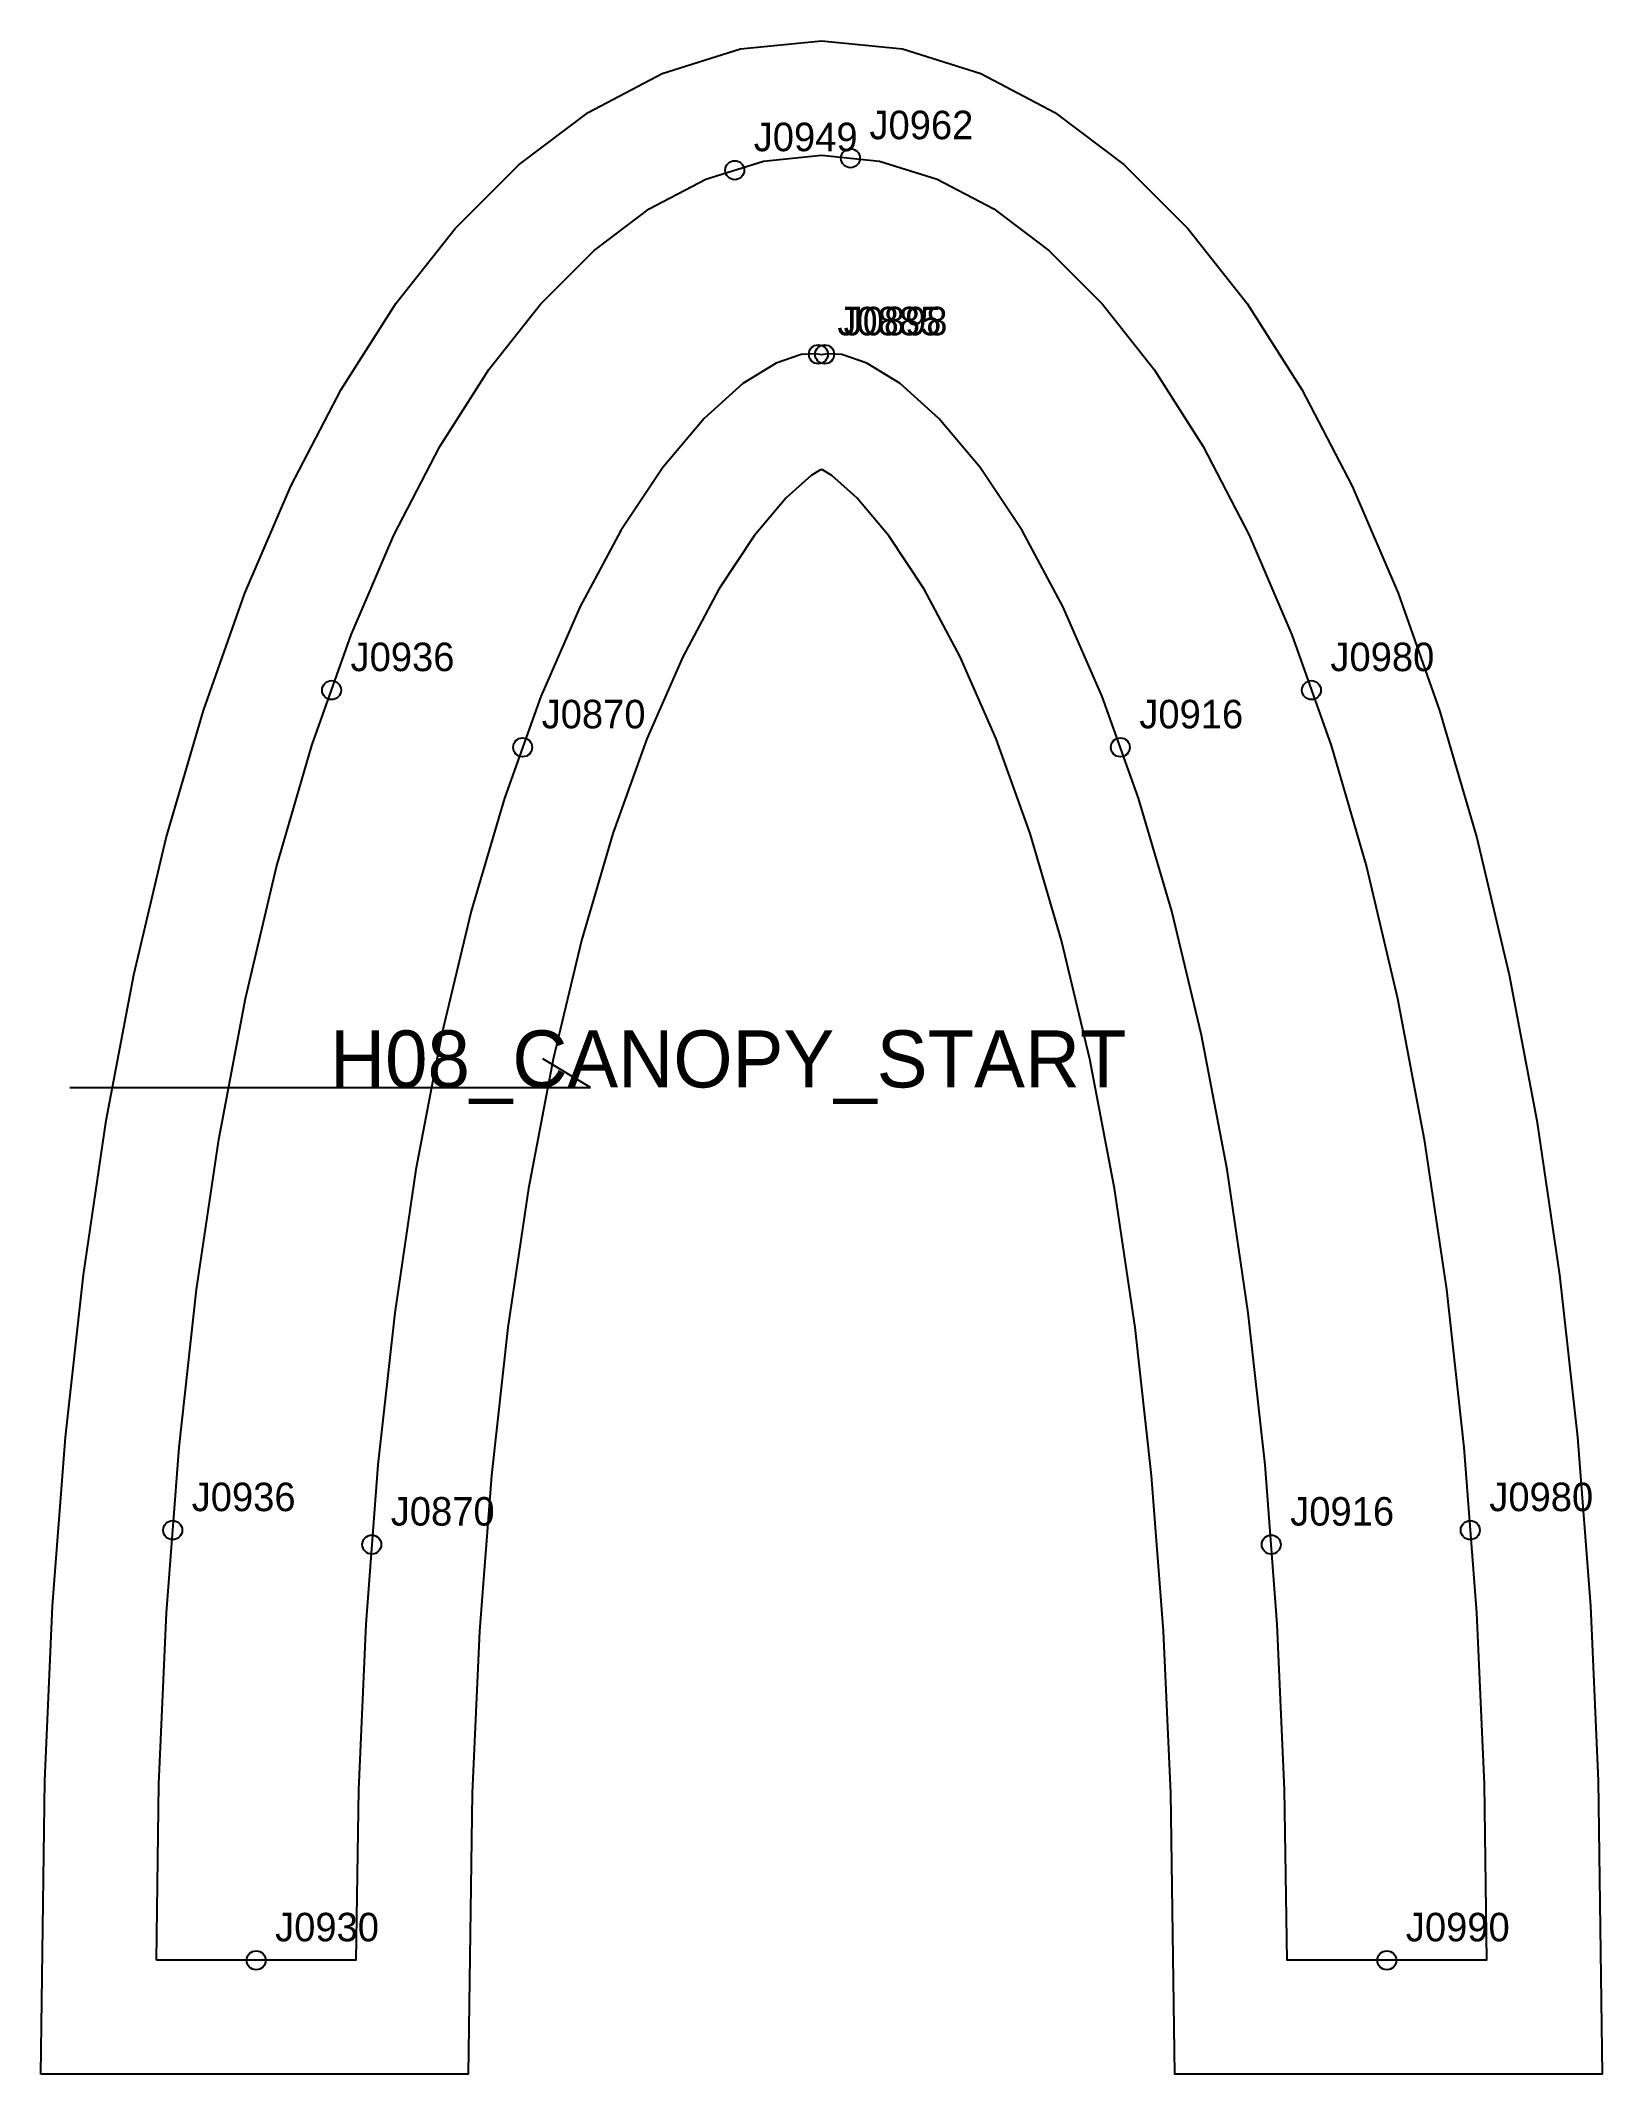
# Model space of a CAD drawing. Header units: millimetres. Extents: x -12 to 152, y -12 to 202.
import ezdxf

# ---------------------------------------------------------------- set-up
doc = ezdxf.new("R2010")
doc.units = ezdxf.units.MM
for name, color, linetype in [('CUT', 1, 'Continuous'), ('GRAIN', 3, 'Continuous'), ('LABEL', 7, 'Continuous'), ('NOTCH', 2, 'Continuous'), ('SEW', 5, 'Continuous')]:
    doc.layers.add(name, color=color, linetype=linetype)

msp = doc.modelspace()

# ---------------------------------------------------------------- linework, layer by layer
at = {"layer": 'CUT'}
msp.add_lwpolyline([(-12.17, -12), (-11.73, 18.9), (-10.92, 37.3), (-9.56, 55.08), (-7.68, 72.15), (-5.28, 88.4), (-2.36, 103.75), (1.05, 118.16), (4.95, 131.55), (9.32, 143.9), (14.15, 155.17), (19.44, 165.34), (25.2, 174.39), (31.43, 182.31), (38.17, 189.04), (45.43, 194.52), (53.23, 198.62), (61.48, 201.19), (70, 202.06), (78.52, 201.19), (86.77, 198.62), (94.57, 194.52), (101.83, 189.04), (108.57, 182.31), (114.8, 174.39), (120.56, 165.34), (125.85, 155.17), (130.68, 143.9), (135.05, 131.55), (138.95, 118.16), (142.36, 103.75), (145.28, 88.4), (147.68, 72.15), (149.56, 55.08), (150.92, 37.3), (151.73, 18.9), (152.17, -12), (107.17, -12), (106.75, 17.6), (105.99, 34.66), (104.74, 51.03), (103.02, 66.6), (100.85, 81.24), (98.25, 94.85), (95.27, 107.34), (91.95, 118.61), (88.37, 128.59), (84.61, 137.19), (80.79, 144.33), (77.08, 149.93), (73.72, 153.93), (71.07, 156.31), (70.12, 156.9), (70, 156.88), (69.88, 156.9), (68.93, 156.31), (66.28, 153.93), (62.92, 149.93), (59.21, 144.33), (55.39, 137.19), (51.63, 128.59), (48.05, 118.61), (44.73, 107.34), (41.75, 94.85), (39.15, 81.24), (36.98, 66.6), (35.26, 51.03), (34.01, 34.66), (33.25, 17.6), (32.83, -12), (-12.17, -12)], close=True, dxfattribs=at)
at = {"layer": 'GRAIN'}
for p, q in [((45.68, 91.88), (40.68, 94.88)), ((-9.11, 91.88), (45.68, 91.88))]:
    msp.add_line(p, q, dxfattribs=at)
at = {"layer": 'NOTCH'}
for centre in [(73.05, 189.69), (60.87, 188.43), (69.67, 169.05), (70.33, 169.05), (18.44, 133.7), (121.56, 133.7), (38.55, 127.68), (101.45, 127.68), (1.72, 45.28), (138.28, 45.28), (22.67, 43.76), (117.33, 43.76), (10.5, 0), (129.5, 0)]:
    msp.add_circle(centre, 1, dxfattribs=at)
at = {"layer": 'SEW'}
msp.add_lwpolyline([(0, 0), (0.27, 18.55), (1.06, 36.58), (2.39, 53.97), (4.22, 70.61), (6.56, 86.4), (9.38, 101.25), (12.66, 115.09), (16.38, 127.87), (20.5, 139.53), (25, 150.03), (29.85, 159.34), (35, 167.45), (40.42, 174.32), (46.06, 179.96), (51.88, 184.35), (57.84, 187.49), (63.9, 189.37), (70, 190), (76.1, 189.37), (82.16, 187.49), (88.12, 184.35), (93.94, 179.96), (99.58, 174.32), (105, 167.45), (110.15, 159.34), (115, 150.03), (119.5, 139.53), (123.62, 127.87), (127.34, 115.09), (130.62, 101.25), (133.44, 86.4), (135.78, 70.61), (137.61, 53.97), (138.94, 36.58), (139.73, 18.55), (140, 0), (119, 0), (118.74, 17.95), (117.97, 35.38), (116.69, 52.15), (114.92, 68.14), (112.68, 83.25), (109.98, 97.37), (106.87, 110.43), (103.37, 122.34), (99.53, 133.03), (95.42, 142.43), (91.11, 150.49), (86.71, 157.13), (82.36, 162.3), (78.29, 165.96), (74.77, 168.13), (72.15, 169.02), (70.65, 169.09), (70, 169), (69.35, 169.09), (67.85, 169.02), (65.23, 168.13), (61.71, 165.96), (57.64, 162.3), (53.29, 157.13), (48.89, 150.49), (44.58, 142.43), (40.47, 133.03), (36.63, 122.34), (33.13, 110.43), (30.02, 97.37), (27.32, 83.25), (25.08, 68.14), (23.31, 52.15), (22.03, 35.38), (21.26, 17.95), (21, 0)], close=True, dxfattribs=at)

# ---------------------------------------------------------------- texts
at = {"layer": 'LABEL'}
for s, height, p in [('J0949', 3, (62.87, 190.43)), ('J0962', 3, (75.05, 191.69)), ('J0885', 3, (71.67, 171.05)), ('J0898', 3, (72.33, 171.05)), ('J0936', 3, (20.44, 135.7)), ('J0980', 3, (123.56, 135.7)), ('J0870', 3, (40.55, 129.68)), ('J0916', 3, (103.45, 129.68)), ('H08_CANOPY_START', 6, (18.28, 91.88)), ('J0936', 3, (3.72, 47.28)), ('J0980', 3, (140.28, 47.28)), ('J0870', 3, (24.67, 45.76)), ('J0916', 3, (119.33, 45.76)), ('J0930', 3, (12.5, 2)), ('J0990', 3, (131.5, 2))]:
    msp.add_text(s, height=height, dxfattribs=at).set_placement(p)

doc.saveas('drawing.dxf')
